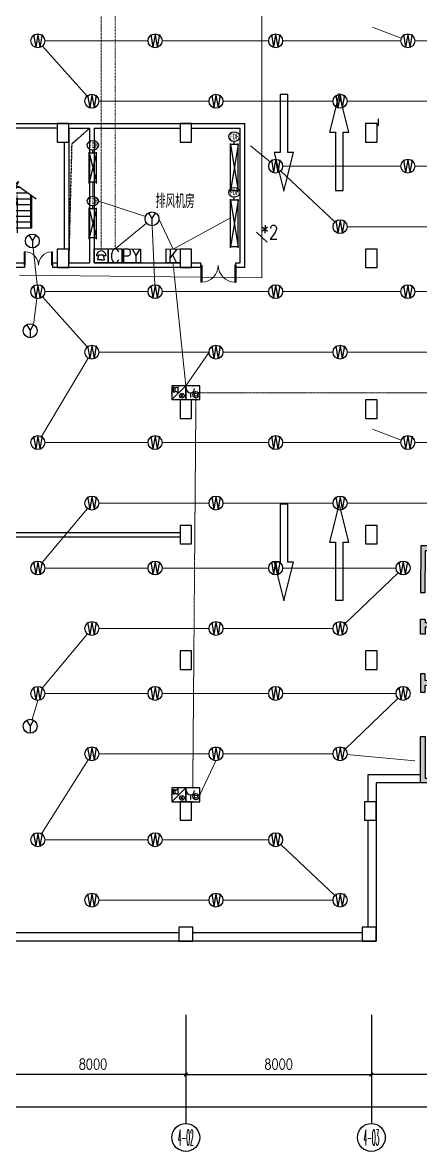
# Model space of a CAD drawing. Extents: x -781653 to 929899, y -292639 to -18670.
# Drawn here: x 415415 to 432569, y -193562 to -144954 of the extents above; entities that cross this region are included whole.
import ezdxf
from ezdxf.enums import TextEntityAlignment as Align

# ---------------------------------------------------------------- set-up
doc = ezdxf.new("R2010")
doc.units = 0
doc.header["$LTSCALE"] = 10
doc.header["$MEASUREMENT"] = 0
for name, pattern in [('ACAD_ISO11W100', [33.5, 12, -3, 12, -3, 0.5, -3]), ('CENTER', [2, 1.25, -0.25, 0.25, -0.25]), ('DASH', [0.35, 0.25, -0.1]), ('DASHDOT', [1, 0.5, -0.25, 0, -0.25]), ('DIVIDE2', [0.625, 0.25, -0.125, 0, -0.125, 0, -0.125])]:
    doc.linetypes.add(name, pattern=pattern)
doc.layers.get('0').update_dxf_attribs({"linetype": 'CONTINUOUS'})
doc.layers.get('Defpoints').update_dxf_attribs({"linetype": 'CONTINUOUS'})
for name, color, linetype in [('A-STAIRS', 9, 'CONTINUOUS'), ('AC-DUCT', 4, 'CONTINUOUS'), ('AXIS', 3, 'CONTINUOUS'), ('AXIS_TEXT', 7, 'CONTINUOUS'), ('COLUMN', 1, 'CONTINUOUS'), ('DIM_SYMB', 3, 'CONTINUOUS'), ('DOTE', 8, 'CENTER'), ('K-防火阀', 7, 'CONTINUOUS'), ('PUB_DIM', 3, 'CONTINUOUS'), ('RD-equip', 3, 'CONTINUOUS'), ('solid', 252, 'CONTINUOUS'), ('STAIR', 9, 'CONTINUOUS'), ('TEXT', 7, 'CONTINUOUS'), ('wall', 8, 'CONTINUOUS'), ('wall-jg', 7, 'CONTINUOUS'), ('WINDOW', 4, 'CONTINUOUS'), ('结构墙', 7, 'CONTINUOUS'), ('行车方向', 4, 'CONTINUOUS'), ('行车线', 207, 'CONTINUOUS')]:
    doc.layers.add(name, color=color, linetype=linetype)
doc.layers.add('RD-line', color=2, linetype='CONTINUOUS', lineweight=0)
doc.layers.get('DOTE').off()
doc.styles.add('_TCH_AXIS', font='COMPLEX', dxfattribs={"bigfont": 'GBCBIG'})
doc.styles.add('COMPLEX', font='COMPLEX')
doc.styles.add('DIM_FONT', font='SIMPLEX', dxfattribs={"width": 0.8, "bigfont": 'HZTXT'})
doc.styles.add('FS1', font='txt4', dxfattribs={"width": 0.8, "bigfont": 'fstxt'})
doc.styles.add('FS2', font='tjromans.shx', dxfattribs={"width": 0.8, "bigfont": 'tjhztxt.shx'})
doc.styles.add('K-KHZ', font='', dxfattribs={"width": 0.8})
doc.styles.get("Standard").update_dxf_attribs({"font": 'GBENOR', "bigfont": 'GBCBIG'})
doc.styles.get('K-KHZ').set_extended_font_data('SimSun')
doc.dimstyles.new('DIMN300', dxfattribs={"dimscale": 3, "dimtxt": 300, "dimasz": 100, "dimexe": 250, "dimexo": 300, "dimgap": 150, "dimtad": 1, "dimdec": 0, "dimzin": 0, "dimdsep": 46, "dimtxsty": 'DIM_FONT', "dimblk": 'ARCHTICK', "dimcen": 0.09, "dimclrt": 7, "dimazin": 2, "dimtfac": 1, "dimtdec": 0, "dimtix": 1, "dimtmove": 2, "dimatfit": 3, "dimfxl": 0, "dimtolj": 1, "dimtzin": 0, "dimarcsym": 0})

# ---------------------------------------------------------------- blocks, each defined once
blk = doc.blocks.new('A$C24C54C7C')
at = {"layer": 'DIM_SYMB', "linetype": 'ByBlock'}
blk.add_lwpolyline([(1681, 0), (903, 550), (766, 454), (902, 743), (765, 647), (0, 1188)], dxfattribs=at)
at = {"layer": 'STAIR', "linetype": 'ByBlock'}
for p, q in [((196, 2455), (1396, 2455)), ((196, 1049), (196, 2455)), ((246, 1014), (246, 2455)), ((196, 2205), (1396, 2205)), ((196, 1955), (1396, 1955)), ((196, 1705), (1396, 1705)), ((196, 1455), (1396, 1455)), ((196, 1205), (1396, 1205)), ((330, 955), (1396, 955)), ((683, 705), (1396, 705)), ((1037, 455), (1396, 455))]:
    blk.add_line(p, q, dxfattribs=at)
blk.add_lwpolyline([(821, 1155), (821, 2665)], dxfattribs=at)
blk.add_lwpolyline([(821, 895, 0, 100, 0), (821, 1415, 200, 200, 0)], format="xyseb", dxfattribs=at)
blk = doc.blocks.new('$DorLib2D$00000002')
for p, q in [((-0.5, 0), (-0.5, 0.4875)), ((-0.475, 0.4875), (-0.5, 0.4875)), ((-0.475, 0), (-0.475, 0.4875)), ((0.475, 0), (0.475, 0.4875)), ((0.475, 0.4875), (0.5, 0.4875)), ((0.5, 0), (0.5, 0.4875)), ((-0.5, 0), (-0.475, 0)), ((0.5, 0), (0.475, 0))]:
    blk.add_line(p, q)
at = {"lineweight": 13}
for centre, start, end in [((-0.4875, 0), 0, 88.53072), ((0.4875, 0), 91.46928, 180)]:
    blk.add_arc(centre, 0.4875, start, end, dxfattribs=at)
blk = doc.blocks.new('A$C0A254713')
at = {"layer": 'solid'}
h = blk.add_hatch(color=256, dxfattribs=at)
h.paths.add_polyline_path([(-31725, 19426), (-31825, 19426), (-31825, 19326), (-31725, 19326)])
h.paths.add_polyline_path([(-31325, 19426), (-31725, 19426), (-31725, 19326), (-31325, 19326)])
h.paths.add_polyline_path([(-31325, 19326), (-31725, 19326), (-31725, 18926), (-31625, 18926), (-31625, 19226), (-31325, 19226)])
h.paths.add_polyline_path([(-31725, 19326), (-31825, 19326), (-31825, 18926), (-31725, 18926)])
h = blk.add_hatch(color=256, dxfattribs=at)
h.paths.add_polyline_path([(-29025, 19426), (-28925, 19426), (-28925, 19326), (-29025, 19326)])
h.paths.add_polyline_path([(-29425, 19426), (-29025, 19426), (-29025, 19326), (-29425, 19326)])
h.paths.add_polyline_path([(-29425, 19326), (-29025, 19326), (-29025, 18926), (-29125, 18926), (-29125, 19226), (-29425, 19226)])
h.paths.add_polyline_path([(-29025, 19326), (-28925, 19326), (-28925, 18926), (-29025, 18926)])
h = blk.add_hatch(color=256, dxfattribs=at)
h.paths.add_polyline_path([(-9525, 19426), (-9625, 19426), (-9625, 19326), (-9525, 19326)])
h.paths.add_polyline_path([(-9125, 19426), (-9525, 19426), (-9525, 19326), (-9125, 19326)])
h.paths.add_polyline_path([(-9125, 19326), (-9525, 19326), (-9525, 18926), (-9425, 18926), (-9425, 19226), (-9125, 19226)])
h.paths.add_polyline_path([(-9525, 19326), (-9625, 19326), (-9625, 18926), (-9525, 18926)])
h = blk.add_hatch(color=256, dxfattribs=at)
h.paths.add_polyline_path([(-6825, 19426), (-6725, 19426), (-6725, 19326), (-6825, 19326)])
h.paths.add_polyline_path([(-7225, 19426), (-6825, 19426), (-6825, 19326), (-7225, 19326)])
h.paths.add_polyline_path([(-7225, 19326), (-6825, 19326), (-6825, 18926), (-6925, 18926), (-6925, 19226), (-7225, 19226)])
h.paths.add_polyline_path([(-6825, 19326), (-6725, 19326), (-6725, 18926), (-6825, 18926)])
for points in [[(-31625, 15426), (-31625, 17126), (-31625, 17326), (-31825, 17326), (-31825, 15626), (-32325, 15626), (-32325, 15426)], [(-28925, 15626), (-28925, 17326), (-29125, 17326), (-29125, 17126), (-29125, 15426), (-28425, 15426), (-28425, 15626)], [(-9625, 15626), (-9625, 17326), (-9425, 17326), (-9425, 17126), (-9425, 15426), (-10125, 15426), (-10125, 15626)], [(-6925, 15426), (-6925, 17126), (-6925, 17326), (-6725, 17326), (-6725, 15626), (-6225, 15626), (-6225, 15426)], [(-37375, 15626), (-37375, 13526), (-38025, 13526), (-38025, 13326), (-37175, 13326), (-37175, 15426), (-36450, 15426), (-36450, 15626)], [(-24300, 15626), (-24300, 15426), (-23575, 15426), (-23575, 13326), (-22725, 13326), (-22725, 13526), (-23375, 13526), (-23375, 15626)], [(-14250, 15626), (-14250, 15426), (-14975, 15426), (-14975, 13326), (-15825, 13326), (-15825, 13526), (-15175, 13526), (-15175, 15626)], [(-1175, 15626), (-1175, 13526), (-525, 13526), (-525, 13326), (-1375, 13326), (-1375, 15426), (-2100, 15426), (-2100, 15626)], [(-41575, 13526), (-41575, 11526), (-41375, 11526), (-41375, 13326), (-40975, 13326), (-40975, 13526)], [(-19775, 13526), (-19775, 13326), (-19375, 13326), (-19375, 11526), (-19175, 11526), (-19175, 13326), (-18775, 13326), (-18775, 13526)], [(3025, 13526), (3025, 11526), (2825, 11526), (2825, 13326), (2425, 13326), (2425, 13526)], [(-31625, 12226), (-31625, 11651), (-31425, 11651), (-31425, 12426), (-31625, 12426), (-31625, 12826), (-31825, 12826), (-31825, 12426), (-34225, 12426), (-34225, 12226), (-33925, 12226), (-33925, 9876), (-31425, 9876), (-31425, 10651), (-31625, 10651), (-31625, 10076), (-33725, 10076), (-33725, 12226)], [(-27025, 12226), (-27025, 10076), (-29125, 10076), (-29125, 10651), (-29325, 10651), (-29325, 9876), (-26825, 9876), (-26825, 12226), (-26525, 12226), (-26525, 12426), (-28925, 12426), (-28925, 12826), (-29125, 12826), (-29125, 12426), (-29325, 12426), (-29325, 11651), (-29125, 11651), (-29125, 12226)], [(-9425, 12426), (-9425, 12826), (-9625, 12826), (-9625, 12426), (-12025, 12426), (-12025, 12226), (-11725, 12226), (-11725, 9876), (-9225, 9876), (-9225, 10651), (-9425, 10651), (-9425, 10076), (-11525, 10076), (-11525, 12226), (-9425, 12226), (-9425, 11651), (-9225, 11651), (-9225, 12426)], [(-6725, 12426), (-6725, 12826), (-6925, 12826), (-6925, 12426), (-7125, 12426), (-7125, 11651), (-6925, 11651), (-6925, 12226), (-4825, 12226), (-4825, 10076), (-6925, 10076), (-6925, 10651), (-7125, 10651), (-7125, 9876), (-4625, 9876), (-4625, 12226), (-4325, 12226), (-4325, 12426)], [(-37175, 10026), (-37175, 11676), (-37375, 11676), (-37375, 10226), (-37475, 10226), (-37475, 10026)], [(-23275, 10026), (-23275, 10226), (-23375, 10226), (-23375, 11676), (-23575, 11676), (-23575, 10026)], [(-15275, 10026), (-15275, 10226), (-15175, 10226), (-15175, 11676), (-14975, 11676), (-14975, 10026)], [(-1375, 10026), (-1375, 11676), (-1175, 11676), (-1175, 10226), (-1075, 10226), (-1075, 10026)], [(-39925, 10026), (-39925, 10226), (-41375, 10226), (-41375, 10376), (-41575, 10376), (-41575, 9726), (-41375, 9726), (-41375, 10026)], [(1375, 10026), (1375, 10226), (2825, 10226), (2825, 10376), (3025, 10376), (3025, 9726), (2825, 9726), (2825, 10026)], [(-37775, 8826), (-37975, 8826), (-37975, 7176), (-37775, 7176)], [(-34475, 8826), (-35075, 8826), (-35075, 8626), (-34675, 8626), (-34675, 7176), (-34475, 7176)], [(-25675, 8626), (-25675, 8826), (-26275, 8826), (-26275, 7176), (-26075, 7176), (-26075, 8626)], [(-22975, 7176), (-22775, 7176), (-22775, 8826), (-22975, 8826)], [(-15575, 7176), (-15775, 7176), (-15775, 8826), (-15575, 8826)], [(-12875, 8626), (-12875, 8826), (-12275, 8826), (-12275, 7176), (-12475, 7176), (-12475, 8626)], [(-4075, 8826), (-3475, 8826), (-3475, 8626), (-3875, 8626), (-3875, 7176), (-4075, 7176)], [(-775, 8826), (-575, 8826), (-575, 7176), (-775, 7176)], [(-19175, 7726), (-19175, 8726), (-19375, 8726), (-19375, 7726), (-19675, 7726), (-19675, 7526), (-19375, 7526), (-19375, 6726), (-19175, 6726), (-19175, 7526), (-18875, 7526), (-18875, 7726)], [(-39925, 7526), (-39925, 7726), (-41375, 7726), (-41375, 8026), (-41575, 8026), (-41575, 7226), (-41375, 7226), (-41375, 7526)], [(-32575, 7676), (-32575, 7976), (-32775, 7976), (-32775, 7476), (-30475, 7476), (-30475, 7176), (-30275, 7176), (-30275, 7476), (-27975, 7476), (-27975, 7976), (-28175, 7976), (-28175, 7676)], [(-5975, 7676), (-5975, 7976), (-5775, 7976), (-5775, 7476), (-8075, 7476), (-8075, 7176), (-8275, 7176), (-8275, 7476), (-10575, 7476), (-10575, 7976), (-10375, 7976), (-10375, 7676)], [(1375, 7526), (1375, 7726), (2825, 7726), (2825, 8026), (3025, 8026), (3025, 7226), (2825, 7226), (2825, 7526)], [(-40575, 3326), (-40575, 3526), (-41375, 3526), (-41375, 5326), (-41575, 5326), (-41575, 3326)], [(-38775, 3526), (-38775, 3326), (-37775, 3326), (-37775, 3926), (-37475, 3926), (-37475, 4126), (-37775, 4126), (-37775, 4976), (-37975, 4976), (-37975, 3526)], [(-22975, 4126), (-23275, 4126), (-23275, 3926), (-22975, 3926), (-22975, 3326), (-21975, 3326), (-21975, 3526), (-22775, 3526), (-22775, 4976), (-22975, 4976)], [(-19175, 3326), (-18375, 3326), (-18375, 3526), (-19175, 3526), (-19175, 5326), (-19375, 5326), (-19375, 3526), (-20175, 3526), (-20175, 3326)], [(-15575, 4126), (-15275, 4126), (-15275, 3926), (-15575, 3926), (-15575, 3326), (-16575, 3326), (-16575, 3526), (-15775, 3526), (-15775, 4976), (-15575, 4976)], [(225, 3526), (225, 3326), (-775, 3326), (-775, 3926), (-1075, 3926), (-1075, 4126), (-775, 4126), (-775, 4976), (-575, 4976), (-575, 3526)], [(2025, 3326), (2025, 3526), (2825, 3526), (2825, 5326), (3025, 5326), (3025, 3326)], [(-34675, 3926), (-34675, 2726), (-33875, 2726), (-33875, 2926), (-34475, 2926), (-34475, 4376), (-34675, 4376), (-34675, 4126), (-34975, 4126), (-34975, 3926)], [(-30475, 2926), (-30775, 2926), (-30775, 2726), (-29975, 2726), (-29975, 2926), (-30275, 2926), (-30275, 4376), (-30475, 4376)], [(-26075, 3926), (-25775, 3926), (-25775, 4126), (-26075, 4126), (-26075, 4376), (-26275, 4376), (-26275, 2926), (-26875, 2926), (-26875, 2726), (-26075, 2726)], [(-12475, 3926), (-12775, 3926), (-12775, 4126), (-12475, 4126), (-12475, 4376), (-12275, 4376), (-12275, 2926), (-11675, 2926), (-11675, 2726), (-12475, 2726)], [(-8075, 2926), (-7775, 2926), (-7775, 2726), (-8575, 2726), (-8575, 2926), (-8275, 2926), (-8275, 4376), (-8075, 4376)], [(-3875, 3926), (-3875, 2726), (-4675, 2726), (-4675, 2926), (-4075, 2926), (-4075, 4376), (-3875, 4376), (-3875, 4126), (-3575, 4126), (-3575, 3926)]]:
    blk.add_hatch(color=256, dxfattribs=at).paths.add_polyline_path(points)
at = {"layer": 'wall-jg'}
for p, q in [((-31425, 11651), (-31625, 11651)), ((-7125, 11651), (-6925, 11651))]:
    blk.add_line(p, q, dxfattribs=at)
for points in [[(-31825, 18926), (-31625, 18926), (-31625, 19226), (-31325, 19226), (-31325, 19426), (-31825, 19426), (-31825, 18926)], [(-28925, 18926), (-29125, 18926), (-29125, 19226), (-29425, 19226), (-29425, 19426), (-28925, 19426), (-28925, 18926)], [(-9625, 18926), (-9425, 18926), (-9425, 19226), (-9125, 19226), (-9125, 19426), (-9625, 19426), (-9625, 18926)], [(-6725, 18926), (-6925, 18926), (-6925, 19226), (-7225, 19226), (-7225, 19426), (-6725, 19426), (-6725, 18926)], [(-32325, 15626), (-32325, 15426), (-31625, 15426), (-31625, 17126), (-31625, 17126), (-31625, 17326), (-31825, 17326), (-31825, 15626), (-32325, 15626)], [(-28425, 15626), (-28425, 15426), (-29125, 15426), (-29125, 17126), (-29125, 17126), (-29125, 17326), (-28925, 17326), (-28925, 15626), (-28425, 15626)], [(-10125, 15626), (-10125, 15426), (-9425, 15426), (-9425, 17126), (-9425, 17126), (-9425, 17326), (-9625, 17326), (-9625, 15626), (-10125, 15626)], [(-6225, 15626), (-6225, 15426), (-6925, 15426), (-6925, 17126), (-6925, 17126), (-6925, 17326), (-6725, 17326), (-6725, 15626), (-6225, 15626)], [(-38025, 13526), (-38025, 13326), (-37175, 13326), (-37175, 15426), (-36450, 15426), (-36450, 15626), (-37375, 15626), (-37375, 13526), (-38025, 13526)], [(-22725, 13526), (-22725, 13326), (-23575, 13326), (-23575, 15426), (-24300, 15426), (-24300, 15626), (-23375, 15626), (-23375, 13526), (-22725, 13526)], [(-15825, 13526), (-15825, 13326), (-14975, 13326), (-14975, 15426), (-14250, 15426), (-14250, 15626), (-15175, 15626), (-15175, 13526), (-15825, 13526)], [(-525, 13526), (-525, 13326), (-1375, 13326), (-1375, 15426), (-2100, 15426), (-2100, 15626), (-1175, 15626), (-1175, 13526), (-525, 13526)], [(-31425, 11651), (-31425, 12426), (-31625, 12426), (-31625, 12826), (-31825, 12826), (-31825, 12426), (-34225, 12426), (-34225, 12226), (-33925, 12226), (-33925, 9876), (-31425, 9876), (-31425, 10651), (-31625, 10651), (-31625, 10076), (-33725, 10076), (-33725, 12226), (-31625, 12226), (-31625, 11651)], [(-29125, 11651), (-29325, 11651), (-29325, 12426), (-29125, 12426), (-29125, 12826), (-28925, 12826), (-28925, 12426), (-26525, 12426), (-26525, 12226), (-26825, 12226), (-26825, 9876), (-29325, 9876), (-29325, 10651), (-29125, 10651), (-29125, 10076), (-27025, 10076), (-27025, 12226), (-29125, 12226), (-29125, 11651)], [(-9425, 11651), (-9225, 11651), (-9225, 12426), (-9425, 12426), (-9425, 12826), (-9625, 12826), (-9625, 12426), (-12025, 12426), (-12025, 12226), (-11725, 12226), (-11725, 9876), (-9225, 9876), (-9225, 10651), (-9425, 10651), (-9425, 10076), (-11525, 10076), (-11525, 12226), (-9425, 12226), (-9425, 11651)], [(-7125, 11651), (-7125, 12426), (-6925, 12426), (-6925, 12826), (-6725, 12826), (-6725, 12426), (-4325, 12426), (-4325, 12226), (-4625, 12226), (-4625, 9876), (-7125, 9876), (-7125, 10651), (-6925, 10651), (-6925, 10076), (-4825, 10076), (-4825, 12226), (-6925, 12226), (-6925, 11651)], [(-37475, 10226), (-37475, 10026), (-37175, 10026), (-37175, 11676), (-37375, 11676), (-37375, 10226), (-37475, 10226)], [(-23275, 10226), (-23275, 10026), (-23575, 10026), (-23575, 11676), (-23375, 11676), (-23375, 10226), (-23275, 10226)], [(-15275, 10226), (-15275, 10026), (-14975, 10026), (-14975, 11676), (-15175, 11676), (-15175, 10226), (-15275, 10226)], [(-1075, 10226), (-1075, 10026), (-1375, 10026), (-1375, 11676), (-1175, 11676), (-1175, 10226), (-1075, 10226)], [(-37975, 7176), (-37775, 7176), (-37775, 8826), (-37975, 8826), (-37975, 7176)], [(-22775, 7176), (-22975, 7176), (-22975, 8826), (-22775, 8826), (-22775, 7176)], [(-15775, 7176), (-15575, 7176), (-15575, 8826), (-15775, 8826), (-15775, 7176)], [(-575, 7176), (-775, 7176), (-775, 8826), (-575, 8826), (-575, 7176)], [(-39925, 7726), (-41375, 7726), (-41375, 8026), (-41575, 8026), (-41575, 7226), (-41375, 7226), (-41375, 7526), (-39925, 7526), (-39925, 7726)], [(-27975, 7976), (-27975, 7476), (-30275, 7476), (-30275, 7176), (-30475, 7176), (-30475, 7476), (-32775, 7476), (-32775, 7976), (-32575, 7976), (-32575, 7676), (-28175, 7676), (-28175, 7976), (-27975, 7976)], [(-10575, 7976), (-10575, 7476), (-8275, 7476), (-8275, 7176), (-8075, 7176), (-8075, 7476), (-5775, 7476), (-5775, 7976), (-5975, 7976), (-5975, 7676), (-10375, 7676), (-10375, 7976), (-10575, 7976)], [(1375, 7726), (2825, 7726), (2825, 8026), (3025, 8026), (3025, 7226), (2825, 7226), (2825, 7526), (1375, 7526), (1375, 7726)], [(-37775, 4126), (-37775, 4976), (-37975, 4976), (-37975, 3526), (-38775, 3526), (-38775, 3326), (-37775, 3326), (-37775, 3926), (-37475, 3926), (-37475, 4126), (-37775, 4126)], [(-22975, 4126), (-22975, 4976), (-22775, 4976), (-22775, 3526), (-21975, 3526), (-21975, 3326), (-22975, 3326), (-22975, 3926), (-23275, 3926), (-23275, 4126), (-22975, 4126)], [(-20175, 3326), (-18375, 3326), (-18375, 3526), (-19175, 3526), (-19175, 5326), (-19375, 5326), (-19375, 3526), (-20175, 3526), (-20175, 3326), (-20175, 3326)], [(-15575, 4126), (-15575, 4976), (-15775, 4976), (-15775, 3526), (-16575, 3526), (-16575, 3326), (-15575, 3326), (-15575, 3926), (-15275, 3926), (-15275, 4126), (-15575, 4126)], [(-775, 4126), (-775, 4976), (-575, 4976), (-575, 3526), (225, 3526), (225, 3326), (-775, 3326), (-775, 3926), (-1075, 3926), (-1075, 4126), (-775, 4126)], [(-34675, 4126), (-34675, 4376), (-34475, 4376), (-34475, 2926), (-33875, 2926), (-33875, 2726), (-34675, 2726), (-34675, 3926), (-34975, 3926), (-34975, 4126), (-34675, 4126)], [(-30775, 2926), (-30475, 2926), (-30475, 4376), (-30275, 4376), (-30275, 2926), (-29975, 2926), (-29975, 2726), (-30775, 2726), (-30775, 2926)], [(-26075, 4126), (-26075, 4376), (-26275, 4376), (-26275, 2926), (-26875, 2926), (-26875, 2726), (-26075, 2726), (-26075, 3926), (-25775, 3926), (-25775, 4126), (-26075, 4126)], [(-12475, 4126), (-12475, 4376), (-12275, 4376), (-12275, 2926), (-11675, 2926), (-11675, 2726), (-12475, 2726), (-12475, 3926), (-12775, 3926), (-12775, 4126), (-12475, 4126)], [(-7775, 2926), (-8075, 2926), (-8075, 4376), (-8275, 4376), (-8275, 2926), (-8575, 2926), (-8575, 2726), (-7775, 2726), (-7775, 2926)], [(-3875, 4126), (-3875, 4376), (-4075, 4376), (-4075, 2926), (-4675, 2926), (-4675, 2726), (-3875, 2726), (-3875, 3926), (-3575, 3926), (-3575, 4126), (-3875, 4126)]]:
    blk.add_lwpolyline(points, dxfattribs=at)
for points in [[(-40975, 13526), (-41575, 13526), (-41575, 11526), (-41375, 11526), (-41375, 13326), (-40975, 13326)], [(-18775, 13526), (-18775, 13326), (-19175, 13326), (-19175, 11526), (-19375, 11526), (-19375, 13326), (-19775, 13326), (-19775, 13526)], [(2425, 13526), (3025, 13526), (3025, 11526), (2825, 11526), (2825, 13326), (2425, 13326)], [(-39925, 10226), (-39925, 10026), (-41375, 10026), (-41375, 9726), (-41575, 9726), (-41575, 10376), (-41375, 10376), (-41375, 10226)], [(1375, 10226), (1375, 10026), (2825, 10026), (2825, 9726), (3025, 9726), (3025, 10376), (2825, 10376), (2825, 10226)], [(-35075, 8826), (-35075, 8626), (-34675, 8626), (-34675, 7176), (-34475, 7176), (-34475, 8826)], [(-25675, 8826), (-25675, 8626), (-26075, 8626), (-26075, 7176), (-26275, 7176), (-26275, 8826)], [(-12875, 8826), (-12875, 8626), (-12475, 8626), (-12475, 7176), (-12275, 7176), (-12275, 8826)], [(-3475, 8826), (-3475, 8626), (-3875, 8626), (-3875, 7176), (-4075, 7176), (-4075, 8826)], [(-19375, 7726), (-19375, 8726), (-19175, 8726), (-19175, 7726), (-18875, 7726), (-18875, 7526), (-19175, 7526), (-19175, 6726), (-19375, 6726), (-19375, 7526), (-19675, 7526), (-19675, 7726)], [(-41375, 3526), (-40575, 3526), (-40575, 3326), (-41575, 3326), (-41575, 5326), (-41375, 5326)], [(2825, 3526), (2025, 3526), (2025, 3326), (3025, 3326), (3025, 5326), (2825, 5326)]]:
    blk.add_lwpolyline(points, close=True, dxfattribs=at)
blk = doc.blocks.new('A$C1C157CE4')
at = {"layer": '行车线', "linetype": 'DASH', "ltscale": 3000}
for points in [[(4167, 2967), (1667, 2967), (1667, 3217), (0, 2800), (1667, 2383), (1667, 2633), (4167, 2633)], [(2531, 833), (2531, 583), (31, 583), (31, 250), (2531, 250), (2531, 0), (4198, 417)]]:
    blk.add_lwpolyline(points, close=True, dxfattribs=at)
blk = doc.blocks.new('A$C0FE76EBE')
at = {"layer": 'COLUMN'}
for points in [[(-10287, 36047), (-9787, 36047), (-9787, 36847), (-10287, 36847)], [(-4987, 36047), (-4487, 36047), (-4487, 36847), (-4987, 36847)], [(3013, 36047), (3513, 36047), (3513, 36847), (3013, 36847)], [(-10287, 30647), (-9787, 30647), (-9787, 31447), (-10287, 31447)], [(-4987, 30647), (-4487, 30647), (-4487, 31447), (-4987, 31447)], [(3013, 30647), (3513, 30647), (3513, 31447), (3013, 31447)], [(-4987, 24147), (-4487, 24147), (-4487, 24947), (-4987, 24947)], [(3013, 24147), (3513, 24147), (3513, 24947), (3013, 24947)], [(-4987, 18747), (-4487, 18747), (-4487, 19547), (-4987, 19547)], [(3013, 18747), (3513, 18747), (3513, 19547), (3013, 19547)], [(-4987, 13347), (-4487, 13347), (-4487, 14147), (-4987, 14147)], [(3013, 13347), (3513, 13347), (3513, 14147), (3013, 14147)], [(-4987, 6847), (-4487, 6847), (-4487, 7647), (-4987, 7647)], [(2963, 6847), (3463, 6847), (3463, 7647), (2963, 7647)], [(-5037, 1647), (-4437, 1647), (-4437, 2247), (-5037, 2247)], [(2863, 1647), (3463, 1647), (3463, 2247), (2863, 2247)]]:
    blk.add_lwpolyline(points, close=True, dxfattribs=at)
at = {"layer": '结构墙'}
for p, q in [((5379, 8811), (3113, 8811)), ((3113, 8811), (3113, 7647)), ((5379, 8461), (3463, 8461)), ((3463, 8461), (3463, 1647)), ((3113, 6847), (3113, 2247)), ((-5037, 1997), (-12337, 1997)), ((2863, 1997), (-4437, 1997)), ((3463, 1647), (-12937, 1647))]:
    blk.add_line(p, q, dxfattribs=at)
blk = doc.blocks.new('_ArchTick')
at = {"color": 0, "linetype": 'ByBlock', "const_width": 0.4}
blk.add_lwpolyline([(-0.5, -0.5), (0.5, 0.5)], dxfattribs=at)
blk = doc.blocks.new('*D129')
at = {"layer": 'Defpoints', "color": 0}
for p in [(239364, 54721), (247364, 54721), (239364, 51692)]:
    blk.add_point(p, dxfattribs=at)
at = {"layer": 'PUB_DIM', "color": 0, "lineweight": -2}
for p, q in [((239364, 54271), (239364, 51317)), ((247364, 54271), (247364, 51317)), ((247364, 51692), (239364, 51692))]:
    blk.add_line(p, q, dxfattribs=at)
at = {"layer": 'PUB_DIM', "color": 0, "lineweight": -2, "xscale": 150, "yscale": 150, "zscale": 150, "rotation": 180}
blk.add_blockref('_ArchTick', (239364, 51692), dxfattribs=at)
at = {"layer": 'PUB_DIM', "color": 0, "lineweight": -2, "xscale": 150, "yscale": 150, "zscale": 150}
blk.add_blockref('_ArchTick', (247364, 51692), dxfattribs=at)
at = {"layer": 'PUB_DIM', "color": 7, "insert": (243364, 52142), "char_height": 450, "attachment_point": 5, "style": 'DIM_FONT'}
blk.add_mtext('\\A1;8000', dxfattribs=at)
blk = doc.blocks.new('*D130')
at = {"layer": 'Defpoints', "color": 0}
for p in [(247364, 54721), (255364, 54721), (255364, 51692)]:
    blk.add_point(p, dxfattribs=at)
at = {"layer": 'PUB_DIM', "color": 0, "lineweight": -2}
for p, q in [((247364, 54271), (247364, 51317)), ((255364, 54271), (255364, 51317)), ((247364, 51692), (255364, 51692))]:
    blk.add_line(p, q, dxfattribs=at)
at = {"layer": 'PUB_DIM', "color": 0, "lineweight": -2, "xscale": 150, "yscale": 150, "zscale": 150, "rotation": 180}
blk.add_blockref('_ArchTick', (247364, 51692), dxfattribs=at)
at = {"layer": 'PUB_DIM', "color": 0, "lineweight": -2, "xscale": 150, "yscale": 150, "zscale": 150}
blk.add_blockref('_ArchTick', (255364, 51692), dxfattribs=at)
at = {"layer": 'PUB_DIM', "color": 7, "insert": (251364, 52142), "char_height": 450, "attachment_point": 5, "style": 'DIM_FONT'}
blk.add_mtext('\\A1;8000', dxfattribs=at)
blk = doc.blocks.new('*D131')
at = {"layer": 'Defpoints', "color": 0}
for p in [(255364, 54721), (263364, 54721), (255364, 51692)]:
    blk.add_point(p, dxfattribs=at)
at = {"layer": 'PUB_DIM', "color": 0, "lineweight": -2}
for p, q in [((255364, 54271), (255364, 51317)), ((263364, 54271), (263364, 51317)), ((263364, 51692), (255364, 51692))]:
    blk.add_line(p, q, dxfattribs=at)
at = {"layer": 'PUB_DIM', "color": 0, "lineweight": -2, "xscale": 150, "yscale": 150, "zscale": 150, "rotation": 180}
blk.add_blockref('_ArchTick', (255364, 51692), dxfattribs=at)
at = {"layer": 'PUB_DIM', "color": 0, "lineweight": -2, "xscale": 150, "yscale": 150, "zscale": 150}
blk.add_blockref('_ArchTick', (263364, 51692), dxfattribs=at)
at = {"layer": 'PUB_DIM', "color": 7, "insert": (259364, 52142), "char_height": 450, "attachment_point": 5, "style": 'DIM_FONT'}
blk.add_mtext('\\A1;8000', dxfattribs=at)
blk = doc.blocks.new('*D156')
at = {"layer": 'Defpoints', "color": 0}
for p in [(155664, 54580), (295364, 54580), (295364, 50306)]:
    blk.add_point(p, dxfattribs=at)
at = {"layer": 'PUB_DIM', "color": 0, "lineweight": -2}
for p, q in [((155664, 54130), (155664, 49931)), ((295364, 54130), (295364, 49931)), ((155664, 50306), (295364, 50306))]:
    blk.add_line(p, q, dxfattribs=at)
at = {"layer": 'PUB_DIM', "color": 0, "lineweight": -2, "xscale": 150, "yscale": 150, "zscale": 150, "rotation": 180}
blk.add_blockref('_ArchTick', (155664, 50306), dxfattribs=at)
at = {"layer": 'PUB_DIM', "color": 0, "lineweight": -2, "xscale": 150, "yscale": 150, "zscale": 150}
blk.add_blockref('_ArchTick', (295364, 50306), dxfattribs=at)
at = {"layer": 'PUB_DIM', "color": 7, "insert": (225514, 50756), "char_height": 450, "attachment_point": 5, "style": 'DIM_FONT'}
blk.add_mtext('\\A1;139700', dxfattribs=at)
blk = doc.blocks.new('_AXISO')
blk.add_circle((0, 0), 0.5)
at = {"layer": 'AXIS_TEXT', "style": 'COMPLEX', "width": 1.041667}
blk.add_attdef('A', text='', height=0.56, dxfattribs=at).set_placement((-0.25, -0.28), (0.25, -0.28), align=Align.FIT)
blk = doc.blocks.new('yy')
at = {"layer": 'RD-equip'}
blk.add_circle((0, 0), 200, dxfattribs=at)
at = {"layer": 'RD-equip', "color": 4, "style": 'FS1', "width": 0.8}
blk.add_attdef('Y', text='', height=360, dxfattribs=at).set_placement((0, 0), align=Align.MIDDLE)
blk = doc.blocks.new('$equip$00001630')
for p, q in [((-0.5, 0), (-0.5, -1)), ((0.5, 0), (-0.5, 0)), ((0.5, -1), (0.5, 0)), ((-0.169, -0.5), (-0.169, -0.85)), ((-0.5, -1), (0.5, -1))]:
    blk.add_line(p, q)
for radius in [0.226, 0.113]:
    blk.add_circle((0.227, -0.64), radius)
blk.add_arc((-0.169, -0.2), 0.3, 180, 0)
for p in [(0, 0), (-0.5, -0.5), (0.5, -0.5), (0, -1)]:
    blk.add_point(p)
at = {"flags": 9}
blk.add_attdef('A', (0, 0), '', height=0.00002, dxfattribs=at)
blk.add_attdef('B', text='', height=0.4, dxfattribs=at).set_placement((0.884, -0.7), align=Align.MIDDLE_CENTER)
blk = doc.blocks.new('$equip$00001636')
for p, q in [((0.5, 0), (-0.5, 0)), ((0.5, 0), (-0.5, -1)), ((-0.5, 0), (-0.5, -1)), ((0.5, -1), (0.5, 0)), ((-0.417, -0.135, 0), (-0.417, -0.435, 0)), ((-0.269, -0.135, 0), (-0.417, -0.135, 0)), ((-0.417, -0.435, 0), (-0.269, -0.435, 0)), ((-0.269, -0.185, 0), (-0.069, -0.085, 0)), ((-0.269, -0.435, 0), (-0.269, -0.135, 0)), ((-0.069, -0.485, 0), (-0.269, -0.385, 0)), ((-0.069, -0.085, 0), (-0.069, -0.485, 0)), ((0.105, -0.602), (0.344, -0.841)), ((0.105, -0.841), (0.344, -0.602)), ((-0.5, -1), (0.5, -1))]:
    blk.add_line(p, q)
blk.add_circle((0.225, -0.722), 0.169)
for p in [(0, 0), (-0.5, -0.5), (0.5, -0.5), (0, -1)]:
    blk.add_point(p)
at = {"flags": 9}
blk.add_attdef('A', (0, 0), '', height=0.00002, dxfattribs=at)
blk.add_attdef('B', text='', height=0.4, dxfattribs=at).set_placement((0.884, -0.7), align=Align.MIDDLE_CENTER)
blk = doc.blocks.new('sdfgsdgsdgdsg')
at = {"layer": 'RD-equip', "xscale": 600, "yscale": 600, "zscale": 600, "rotation": 359.9999999999889}
for name, p in [('$equip$00001636', (-300, 600)), ('$equip$00001630', (300, 600))]:
    blk.add_blockref(name, p, dxfattribs=at)
blk = doc.blocks.new('XFDH')
at = {"color": 4}
for p, q in [((-73, 0), (-139, 0)), ((-94, -111), (-67, 29)), ((-67, 29), (62, 29)), ((94, -111), (62, 29)), ((139, 0), (71, 0)), ((0, -111), (-94, -111)), ((0, -111), (94, -111))]:
    blk.add_line(p, q, dxfattribs=at)
blk.add_ellipse((0, 0), major_axis=(98.3, 98.3), ratio=1, start_param=5.497787, end_param=8.63938, dxfattribs=at)
at = {"layer": 'RD-equip'}
blk.add_lwpolyline([(-201, 200), (199, 200), (199, -200), (-201, -200)], close=True, dxfattribs=at)
blk = doc.blocks.new('FI1250K')
at = {"layer": 'K-防火阀'}
for p, q in [((0, -50), (0, 1300)), ((320, 1250), (0, 0)), ((0, 1250), (320, 0)), ((0, 1250), (320, 1250)), ((160, 1250), (160, 1400)), ((320, -50), (320, 1300)), ((0, 0), (320, 0))]:
    blk.add_line(p, q, dxfattribs=at)
at = {"layer": 'K-防火阀', "const_width": 25}
blk.add_lwpolyline([(148, 625, 1), (172, 625, 1)], format="xyb", close=True, dxfattribs=at)
at = {"layer": 'K-防火阀'}
blk.add_ellipse((160, 1590), major_axis=(255, 0), ratio=0.74203, dxfattribs=at)
at = {"layer": 'K-防火阀', "style": 'K-KHZ', "width": 0.65, "flags": 4}
blk.add_attdef('F', text='', height=250, dxfattribs=at).set_placement((160, 1470), align=Align.CENTER)
blk = doc.blocks.new('FI2000K')
at = {"layer": 'K-防火阀'}
for p, q in [((0, -50), (0, 2050)), ((320, 2000), (0, 0)), ((0, 2000), (320, 0)), ((0, 2000), (320, 2000)), ((160, 2000), (160, 2150)), ((320, -50), (320, 2050)), ((0, 0), (320, 0))]:
    blk.add_line(p, q, dxfattribs=at)
at = {"layer": 'K-防火阀', "const_width": 25}
blk.add_lwpolyline([(148, 1001, 1), (172, 1001, 1)], format="xyb", close=True, dxfattribs=at)
at = {"layer": 'K-防火阀'}
blk.add_ellipse((160, 2340), major_axis=(255, 0), ratio=0.74203, dxfattribs=at)
at = {"layer": 'K-防火阀', "style": 'K-KHZ', "width": 0.65, "flags": 4}
blk.add_attdef('F', text='', height=250, dxfattribs=at).set_placement((160, 2220), align=Align.CENTER)
blk = doc.blocks.new('A$C35934B5C')
at = {"layer": 'AXIS'}
for p, q in [((247364.2, 54270.5), (247364.2, 49583.5)), ((255364.2, 54270.5), (255364.2, 49583.5))]:
    blk.add_line(p, q, dxfattribs=at)
ref = blk.add_blockref('_AXISO', (247364.2, 48983.5), dxfattribs=dict(at, xscale=1200, yscale=1200, zscale=1200))
ref.add_attrib('A', '4-02', dxfattribs={"layer": 'AXIS_TEXT', "linetype": 'ByBlock', "height": 678.82, "style": '_TCH_AXIS', "width": 0.259259}).set_placement((247024.8, 48644.1), (247703.6, 48644.1), align=Align.FIT)
ref = blk.add_blockref('_AXISO', (255364.2, 48983.5), dxfattribs=dict(at, xscale=1200, yscale=1200, zscale=1200))
ref.add_attrib('A', '4-03', dxfattribs={"layer": 'AXIS_TEXT', "linetype": 'ByBlock', "height": 678.82, "style": '_TCH_AXIS', "width": 0.259259}).set_placement((255024.8, 48644.1), (255703.6, 48644.1), align=Align.FIT)
at = {"layer": 'PUB_DIM'}
for base, p1, p2, picture, middle in [((295364.2, 50305.7), (155664.2, 54580), (295364.2, 54580), '*D156', (225514.2, 50755.7)), ((255364.2, 51692.1), (247364.2, 54720.5), (255364.2, 54720.5), '*D130', (251364.2, 52142.1))]:
    dim = blk.add_linear_dim(base=base, p1=p1, p2=p2, dimstyle='DIMN300', override={"dimscale": 1.5}, dxfattribs=at)
    dim.commit()
    dim.dimension.update_dxf_attribs({"geometry": picture, "text_midpoint": middle})
for base, p1, p2, picture, middle in [((239364.2, 51692.1), (247364.2, 54720.5), (239364.2, 54720.5), '*D129', (243364.2, 52142.1)), ((255364.2, 51692.1), (263364.2, 54720.5), (255364.2, 54720.5), '*D131', (259364.2, 52142.1))]:
    dim = blk.add_linear_dim(base=base, p1=p1, p2=p2, angle=180, dimstyle='DIMN300', override={"dimscale": 1.5}, dxfattribs=at)
    dim.commit()
    dim.dimension.update_dxf_attribs({"geometry": picture, "text_midpoint": middle})

msp = doc.modelspace()

# ---------------------------------------------------------------- linework, layer by layer
at = {"layer": 'RD-equip', "color": 4}
msp.add_line((425507.3, -153976.3), (425956.3, -154416.6), dxfattribs=at)
at = {"layer": 'RD-equip'}
for points in [[(419107, -154700), (419707, -154702.2), (419704.8, -155302.2), (419104.8, -155300)], [(419707, -154702.2), (420507, -154705.2), (420504.8, -155305.1), (419704.8, -155302.2)], [(421606, -154703), (422206, -154705.2), (422203.8, -155305.1), (421603.8, -155303)]]:
    msp.add_lwpolyline(points, close=True, dxfattribs=at)
at = {"layer": 'RD-line', "color": 1, "linetype": 'DASH'}
msp.add_line((418807, -154698.4), (418807, -138821.7), dxfattribs=at)
at = {"layer": 'RD-line', "color": 1, "linetype": 'DIVIDE2'}
msp.add_line((419407, -154701.1), (419407, -138821.7), dxfattribs=at)
at = {"layer": 'RD-line'}
for p, q in [((425731.2, -155950.6), (425737.3, -138665)), ((430503.8, -145155.1), (431744.1, -145632.5)), ((416374, -145740.3), (420827.4, -145740.3)), ((421427.4, -145740.3), (426027.4, -145740.3)), ((426627.4, -145740.3), (431724, -145740.3)), ((432324, -145740.3), (436777.4, -145740.3)), ((416274.1, -145963.8), (418204, -148119.9)), ((423454.1, -148343.4), (418704.1, -148343.4)), ((428804.1, -148343.4), (424054.1, -148343.4)), ((434054.1, -148343.4), (429404.1, -148343.4)), ((425243.8, -150255.1), (426095.1, -150950.5)), ((426627.4, -151140.3), (431724, -151140.3)), ((432324, -151140.3), (436777.4, -151140.3)), ((426546.3, -151345.4), (428885.3, -153538.2)), ((418443.8, -152451), (418443.8, -151830.1)), ((418699.2, -152640.6), (420711.2, -153310.5)), ((419407, -154701.1), (420763.3, -153594.9)), ((421295.8, -153405.3), (421906, -154704.1)), ((421906, -154704.1), (424383.8, -153362.2)), ((421008.4, -153705), (421114.9, -156240.5)), ((434054.1, -153743.4), (429404.1, -153743.4)), ((415870.4, -154657.8), (416041.8, -156242)), ((415277.8, -155829.3), (425731.2, -155950.6)), ((415890.4, -157962.5), (416035.6, -156837.8)), ((416274.1, -156763.8), (418204, -158919.9)), ((416374, -156540.3), (420827.4, -156540.3)), ((421427.4, -156540.3), (426027.4, -156540.3)), ((426627.4, -156540.3), (431724, -156540.3)), ((432324, -156540.3), (436777.4, -156540.3)), ((418250.2, -159400.9), (416228, -162782.8)), ((423454.1, -159143.4), (418704.1, -159143.4)), ((422454, -160591.3), (423454.1, -159143.4)), ((428804.1, -159143.4), (424054.1, -159143.4)), ((434054.1, -159143.4), (429404.1, -159143.4)), ((430503.8, -162455.1), (431744.1, -162932.5)), ((416374, -163040.3), (420827.4, -163040.3)), ((421427.4, -163040.3), (426027.4, -163040.3)), ((426627.4, -163040.3), (431724, -163040.3)), ((432324, -163040.3), (436777.4, -163040.3)), ((423454.1, -165643.4), (418704.1, -165643.4)), ((428804.1, -165643.4), (424054.1, -165643.4)), ((434054.1, -165643.4), (429404.1, -165643.4)), ((418212.1, -165873.9), (416266.1, -168209.8)), ((416374, -168440.3), (420827.4, -168440.3)), ((421427.4, -168440.3), (426027.4, -168440.3)), ((426627.4, -168440.3), (431520, -168440.3)), ((429320.7, -170835.8), (431603.4, -168647.8)), ((423454.1, -171043.4), (418704.1, -171043.4)), ((428804.1, -171043.4), (424054.1, -171043.4)), ((418212.1, -171273.9), (416266.1, -173609.8)), ((416374, -173840.3), (420827.4, -173840.3)), ((421427.4, -173840.3), (426027.4, -173840.3)), ((426627.4, -173840.3), (431520, -173840.3)), ((416074, -174140.3), (415826.5, -174969.1)), ((429320.7, -176235.8), (431603.4, -174047.8)), ((423454.1, -176443.4), (418704.1, -176443.4)), ((428804.1, -176443.4), (424054.1, -176443.4)), ((418244.2, -176697.2), (416234, -179886.5)), ((423053.9, -178205.3), (423754.1, -176743.4)), ((432330.2, -176741.5), (429402.8, -176471)), ((416374, -180140.3), (420827.4, -180140.3)), ((421427.4, -180140.3), (426027.4, -180140.3)), ((426546.3, -180345.4), (428885.3, -182538.2)), ((423454.1, -182743.4), (418704.1, -182743.4)), ((428804.1, -182743.4), (424054.1, -182743.4))]:
    msp.add_line(p, q, dxfattribs=at)
at = {"layer": 'RD-line', "color": 1, "linetype": 'DASHDOT'}
msp.add_line((421903.8, -155304.1), (422454, -160591.3), dxfattribs=at)
at = {"layer": 'RD-line', "color": 1, "linetype": 'ACAD_ISO11W100', "ltscale": 0.05}
for p, q in [((423053.9, -160891.5), (438914.5, -160891.5)), ((422754, -177905.2), (422889.9, -161110.8))]:
    msp.add_line(p, q, dxfattribs=at)
at = {"layer": 'STAIR', "linetype": 'DASH'}
msp.add_lwpolyline([(418303.8, -149505.1), (417535.2, -150187.7), (417403.8, -155305.1)], dxfattribs=at)
at = {"layer": 'wall'}
for p, q in [((430753.8, -149405.1), (430753.8, -149105.1)), ((414753.8, -166905.1), (422203.8, -166905.1)), ((414753.8, -167105.1), (422203.8, -167105.1))]:
    msp.add_line(p, q, dxfattribs=at)
at = {"layer": 'wall', "linetype": 'ByBlock'}
for p, q in [((414753.8, -149305.1), (425003.8, -149305.1)), ((416903.8, -149505.1), (414753.8, -149505.1)), ((417403.8, -149505.1), (417403.8, -155305.1)), ((417403.8, -149505.1), (418303.8, -149505.1)), ((418303.8, -149505.1), (418303.8, -155305.1)), ((418503.8, -149505.1), (418503.8, -155305.1)), ((418503.8, -149505.1), (422203.8, -149505.1)), ((422703.8, -149505.1), (424803.8, -149505.1)), ((424803.8, -155305.1), (424803.8, -149505.1)), ((425003.8, -155505.1), (425003.8, -149305.1)), ((417203.8, -150105.1), (417203.8, -154705.1)), ((414753.8, -155305.1), (415503.8, -155305.1)), ((415503.8, -155505.1), (414753.8, -155505.1)), ((415503.8, -155305.1), (415503.8, -155505.1)), ((416703.8, -155305.1), (416703.8, -155505.1)), ((416703.8, -155305.1), (416903.8, -155305.1)), ((423103.8, -155505.1), (416703.8, -155505.1)), ((417403.8, -155305.1), (418303.8, -155305.1)), ((418503.8, -155305.1), (422203.8, -155305.1)), ((422703.8, -155305.1), (423103.8, -155305.1)), ((423103.8, -155505.1), (423103.8, -155305.1)), ((424603.8, -155305.1), (424803.8, -155305.1)), ((424603.8, -155505.1), (424603.8, -155305.1)), ((425003.8, -155505.1), (424603.8, -155505.1))]:
    msp.add_line(p, q, dxfattribs=at)

# ---------------------------------------------------------------- block references
at = {"layer": 'A-STAIRS', "linetype": 'ByBlock', "rotation": 180}
msp.add_blockref('A$C24C54C7C', (416000.2, -151350), dxfattribs=at)
at = {"layer": 'AC-DUCT'}
ref = msp.add_blockref('FI2000K', (424703.8, -152205.1), dxfattribs=dict(at, xscale=-1))
ref.add_attrib('F', 'FDH', dxfattribs={"layer": 'K-防火阀', "height": 250, "style": 'K-KHZ', "width": 0.65, "flags": 4}).set_placement((424553.8, -149984.7), align=Align.CENTER)
ref = msp.add_blockref('FI1250K', (418603.8, -151830.1), dxfattribs=dict(at, xscale=-1))
ref.add_attrib('F', 'FDH', dxfattribs={"layer": 'K-防火阀', "height": 250, "style": 'K-KHZ', "width": 0.65, "flags": 4}).set_placement((418453.8, -150359.7), align=Align.CENTER)
ref = msp.add_blockref('FI2000K', (424703.8, -154605.1), dxfattribs=dict(at, xscale=-1))
ref.add_attrib('F', 'FDH', dxfattribs={"layer": 'K-防火阀', "height": 250, "style": 'K-KHZ', "width": 0.65, "flags": 4}).set_placement((424553.8, -152384.7), align=Align.CENTER)
ref = msp.add_blockref('FI1250K', (418603.8, -154230.1), dxfattribs=dict(at, xscale=-1))
ref.add_attrib('F', 'FDH', dxfattribs={"layer": 'K-防火阀', "height": 250, "style": 'K-KHZ', "width": 0.65, "flags": 4}).set_placement((418453.8, -152759.7), align=Align.CENTER)
at = {"layer": 'DOTE', "color": 3}
msp.add_blockref('A$C35934B5C', (175089.6, -241945.8), dxfattribs=at)
at = {"layer": 'RD-equip', "xscale": 1.5, "yscale": 1.5, "zscale": 1.5}
for p, values in [((416074, -145740.3), {'Y': 'W'}), ((421127.4, -145740.3), {'Y': 'W'}), ((426327.4, -145740.3), {'Y': 'W'}), ((432024, -145740.3), {'Y': 'W'}), ((418404.1, -148343.4), {'Y': 'W'}), ((423754.1, -148343.4), {'Y': 'W'}), ((429104.1, -148343.4), {'Y': 'W'}), ((426327.4, -151140.3), {'Y': 'W'}), ((432024, -151140.3), {'Y': 'W'}), ((420995.8, -153405.3), {'Y': 'Y'}), ((429104.1, -153743.4), {'Y': 'W'}), ((415838.1, -154359.5), {'Y': 'Y'}), ((416074, -156540.3), {'Y': 'W'}), ((421127.4, -156540.3), {'Y': 'W'}), ((426327.4, -156540.3), {'Y': 'W'}), ((432024, -156540.3), {'Y': 'W'}), ((415740.7, -158222.5), {'Y': 'Y'}), ((418404.1, -159143.4), {'Y': 'W'}), ((423754.1, -159143.4), {'Y': 'W'}), ((429104.1, -159143.4), {'Y': 'W'}), ((416074, -163040.3), {'Y': 'W'}), ((421127.4, -163040.3), {'Y': 'W'}), ((426327.4, -163040.3), {'Y': 'W'}), ((432024, -163040.3), {'Y': 'W'}), ((418404.1, -165643.4), {'Y': 'W'}), ((423754.1, -165643.4), {'Y': 'W'}), ((429104.1, -165643.4), {'Y': 'W'}), ((416074, -168440.3), {'Y': 'W'}), ((421127.4, -168440.3), {'Y': 'W'}), ((426327.4, -168440.3), {'Y': 'W'}), ((431820, -168440.3), {'Y': 'W'}), ((418404.1, -171043.4), {'Y': 'W'}), ((423754.1, -171043.4), {'Y': 'W'}), ((429104.1, -171043.4), {'Y': 'W'}), ((416074, -173840.3), {'Y': 'W'}), ((421127.4, -173840.3), {'Y': 'W'}), ((426327.4, -173840.3), {'Y': 'W'}), ((431820, -173840.3), {'Y': 'W'}), ((415740.7, -175256.5), {'Y': 'Y'}), ((418404.1, -176443.4), {'Y': 'W'}), ((423754.1, -176443.4), {'Y': 'W'}), ((429104.1, -176443.4), {'Y': 'W'}), ((416074, -180140.3), {'Y': 'W'}), ((421127.4, -180140.3), {'Y': 'W'}), ((426327.4, -180140.3), {'Y': 'W'}), ((418404.1, -182743.4), {'Y': 'W'}), ((423754.1, -182743.4), {'Y': 'W'}), ((429104.1, -182743.4), {'Y': 'W'})]:
    msp.add_blockref('yy', p, dxfattribs=at).add_auto_attribs(values)
at = {"layer": 'RD-equip', "xscale": 1.499999999995092, "yscale": 1.5, "zscale": 1.5, "rotation": 359.6879410011712}
msp.add_blockref('XFDH', (418806.9, -154998.4), dxfattribs=at)
at = {"layer": 'RD-line', "rotation": 359.9806934710971}
for p in [(422453.8, -161191.3), (422453.8, -178505.1)]:
    msp.add_blockref('sdfgsdgsdgdsg', p, dxfattribs=at)
at = {"layer": 'wall', "rotation": 359.9360639599089}
msp.add_blockref('A$C0A254713', (474140.3, -181063.5), dxfattribs=at)
at = {"layer": 'WINDOW', "linetype": 'ByBlock'}
for p, xscale, yscale, zscale, rotation in [((416103.8, -155405.1), 1200, 1200, 1200, 1.598721155460225e-12), ((423853.8, -155405.1), 1500, 1500, 1500, 180)]:
    msp.add_blockref('$DorLib2D$00000002', p, dxfattribs=dict(at, xscale=xscale, yscale=yscale, zscale=zscale, rotation=rotation))
at = {"layer": '结构墙'}
msp.add_blockref('A$C0FE76EBE', (427190.6, -186151.8), dxfattribs=at)
at = {"layer": '行车方向', "rotation": 90}
for p in [(429486.3, -152211.3), (429486.3, -169853.6)]:
    msp.add_blockref('A$C1C157CE4', p, dxfattribs=at)

# ---------------------------------------------------------------- texts
at = {"layer": 'RD-equip', "color": 4, "style": 'FS1', "width": 0.8}
for tag, p in [('*2', (426072.9, -153981.3)), ('C', (419405.9, -155001.1)), ('PY', (420089.7, -155003.6)), ('K', (421904.9, -155004.1))]:
    msp.add_attdef(tag, text='K', height=600, rotation=359.79056, dxfattribs=at).set_placement(p, align=Align.MIDDLE)
at = {"layer": 'TEXT', "style": 'FS2', "width": 0.7}
msp.add_text('排风机房', height=600, rotation=359.83888, dxfattribs=at).set_placement((421154.3, -152941.9))

doc.saveas('drawing.dxf')
